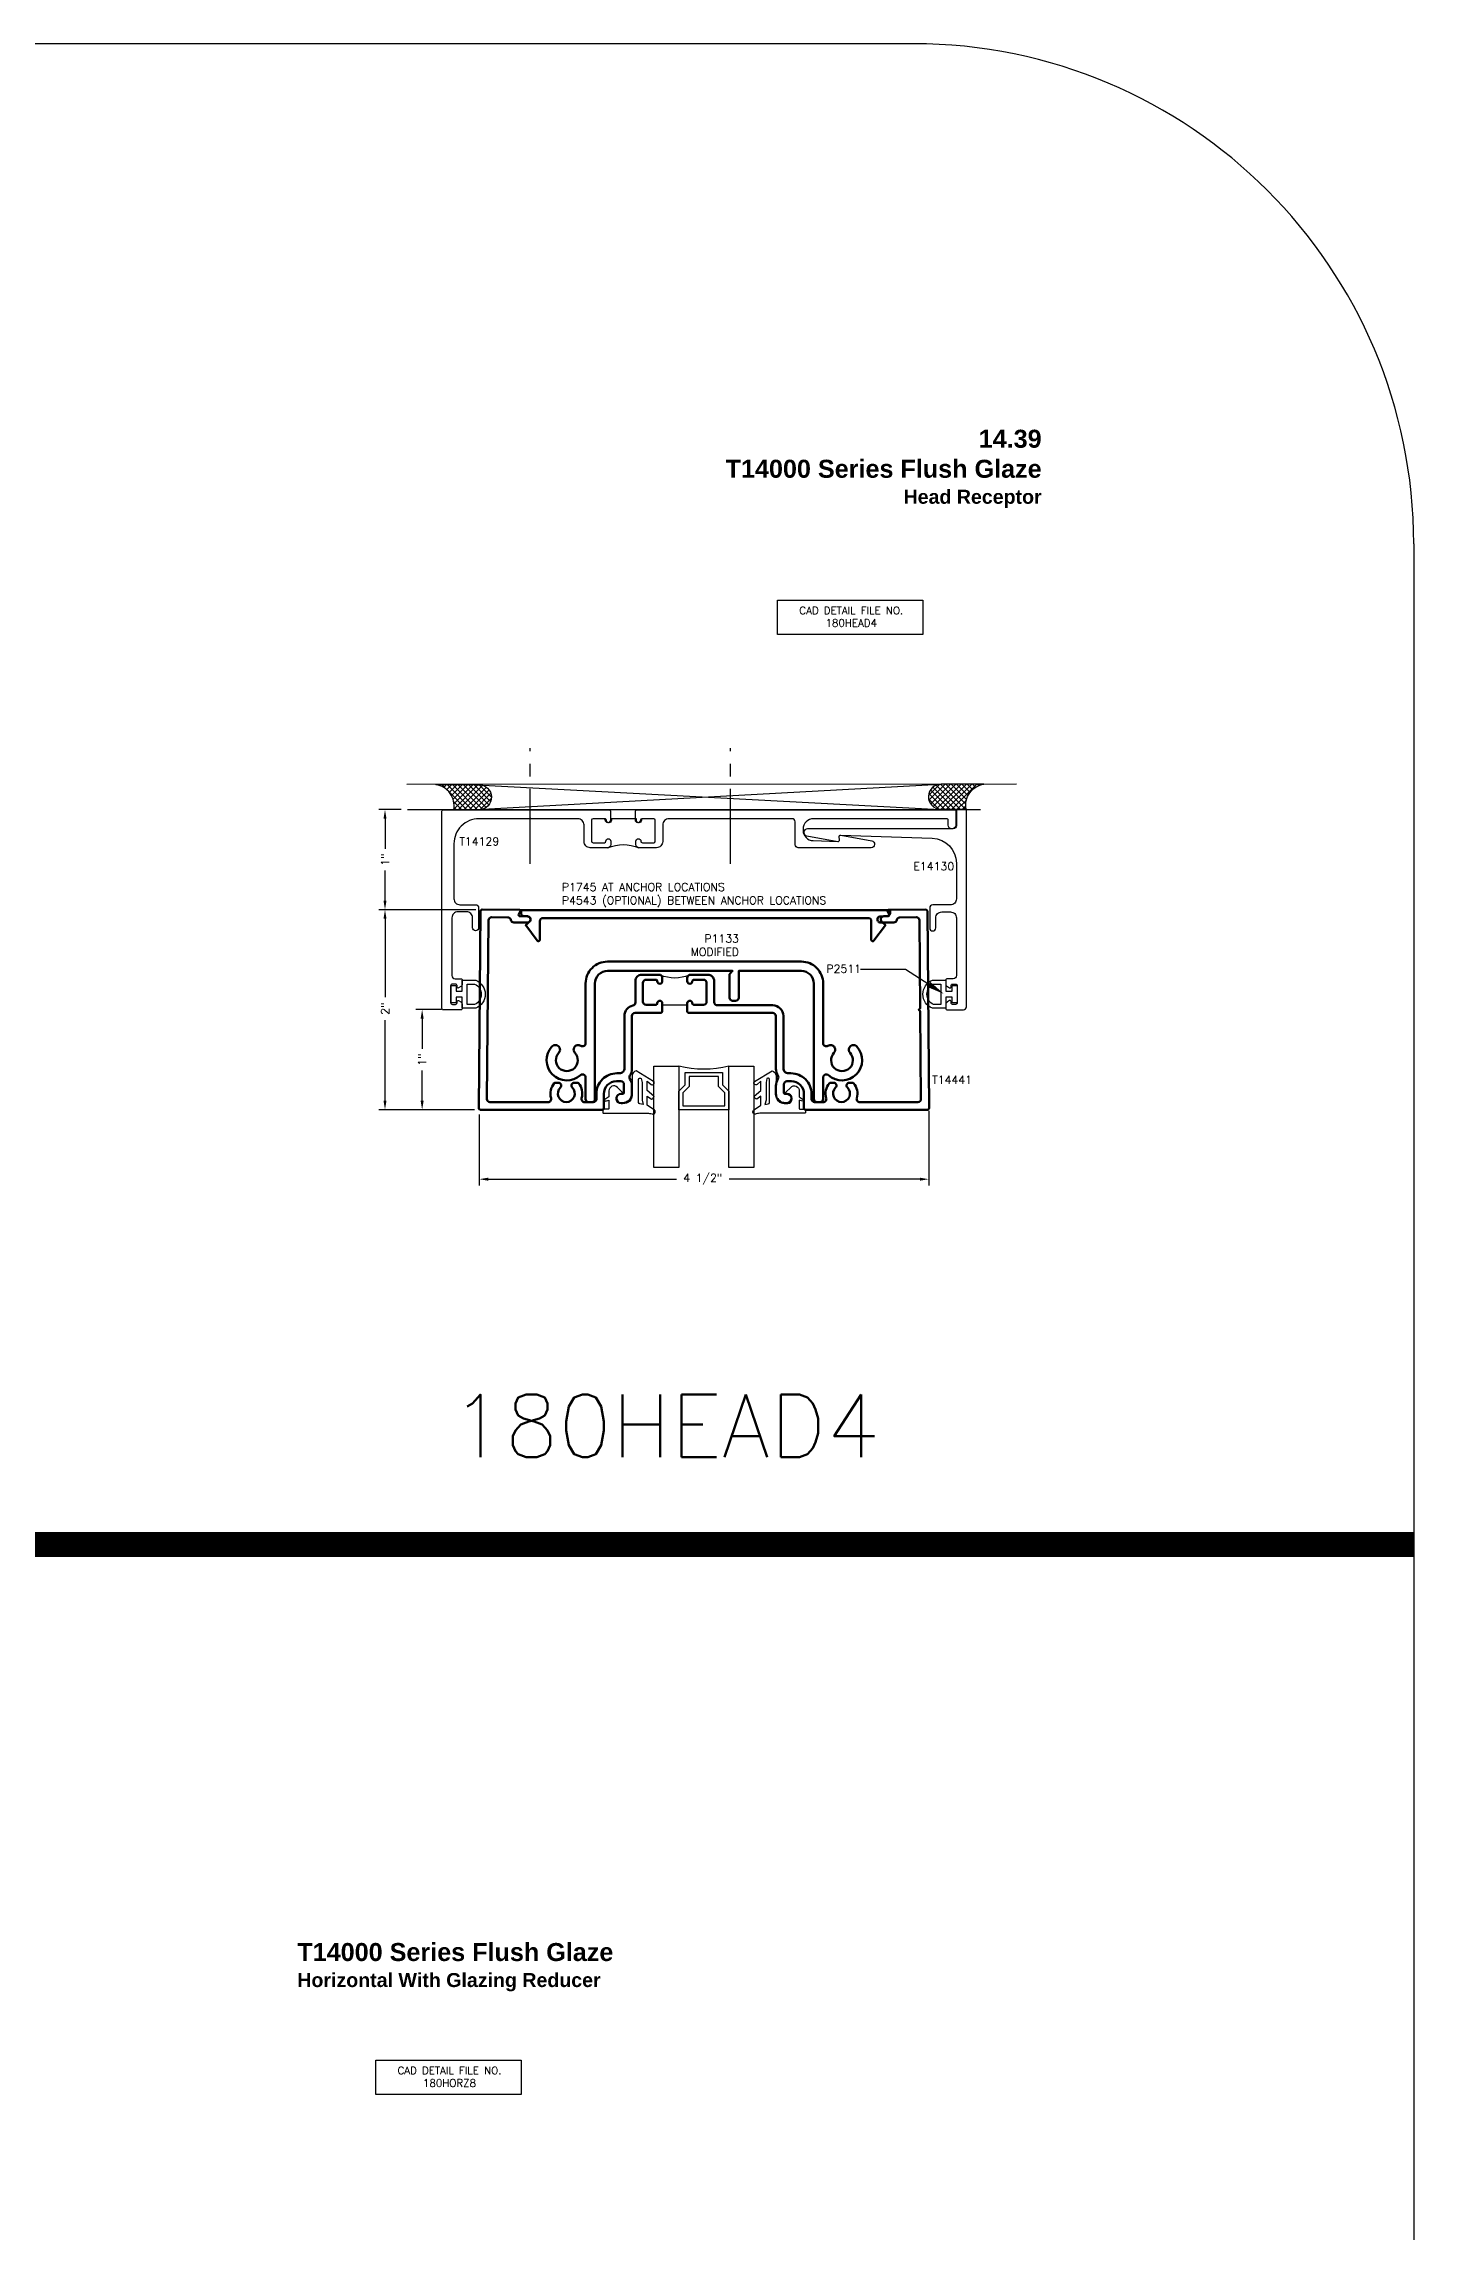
# Model space of a CAD drawing. Extents: x 0 to 152, y -15 to 75.
# Drawn here: x 125.22 to 139.03, y 53.01 to 74.88 of the extents above; entities that cross this region are included whole.
import ezdxf
from ezdxf import colors
from ezdxf.entities.mleader import LeaderData, LeaderLine
from ezdxf.math import Vec2, Vec3

# ---------------------------------------------------------------- set-up
doc = ezdxf.new("R2010")
doc.units = 0
doc.header["$MEASUREMENT"] = 0
doc.header["$PDMODE"] = 3
doc.linetypes.add('CENTER2', pattern=[1.125, 0.75, -0.125, 0.125, -0.125])
doc.layers.get('DEFPOINTS').update_dxf_attribs({"linetype": 'CONTINUOUS'})
for name, color, linetype in [('R-ANNO-DIMS', 3, 'CONTINUOUS'), ('R-ANNO-TEXT', 6, 'CONTINUOUS'), ('R-Det1', 4, 'CONTINUOUS'), ('R-Det2', 2, 'CONTINUOUS'), ('R-DET3', 5, 'CONTINUOUS'), ('R-OTLN', 1, 'CONTINUOUS'), ('R-PAT1', 5, 'CONTINUOUS'), ('TITLE', 7, 'CONTINUOUS')]:
    doc.layers.add(name, color=color, linetype=linetype)
doc.styles.get("Standard").update_dxf_attribs({"font": 'simplex'})
doc.dimstyles.new('1X', dxfattribs={"dimtxt": 0.08, "dimasz": 0.09, "dimexe": 0.0625, "dimexo": 0.0625, "dimgap": 0.062, "dimtad": 0, "dimdec": 5, "dimzin": 4, "dimdsep": 46, "dimlunit": 5, "dimtxsty": 'Standard', "dimcen": 0, "dimclrd": 256, "dimclre": 256, "dimclrt": 256, "dimadec": 0, "dimazin": 1, "dimtfac": 1, "dimtdec": 5, "dimtofl": 0, "dimtmove": 0, "dimatfit": 3, "dimfxl": 1, "dimfrac": 2, "dimtolj": 1, "dimtzin": 4, "dimarcsym": 0})

# ---------------------------------------------------------------- blocks, each defined once
blk = doc.blocks.new('*D17')
at = {"layer": 'DEFPOINTS', "color": 0}
for p in [(129.569, 64.239), (134.063, 64.275), (134.063, 63.529)]:
    blk.add_point(p, dxfattribs=at)
at = {"layer": 'R-ANNO-DIMS', "lineweight": -2}
for p, q in [((129.569, 64.176), (129.569, 63.467)), ((134.063, 64.212), (134.063, 63.467)), ((129.659, 63.529), (131.541, 63.529)), ((133.973, 63.529), (132.065, 63.529))]:
    blk.add_line(p, q, dxfattribs=at)
at = {"layer": 'R-ANNO-DIMS'}
for points in [[(129.659, 63.544), (129.659, 63.514), (129.569, 63.529)], [(133.973, 63.544), (133.973, 63.514), (134.063, 63.529)]]:
    blk.add_solid(points, dxfattribs=at)
at = {"layer": 'R-ANNO-DIMS', "insert": (131.803, 63.529), "char_height": 0.08, "attachment_point": 5}
blk.add_mtext('\\A1;4 1/2"', dxfattribs=at)
blk = doc.blocks.new('*D16')
at = {"layer": 'DEFPOINTS', "color": 0}
for p in [(128.627, 66.223), (129.596, 66.223), (129.584, 64.224)]:
    blk.add_point(p, dxfattribs=at)
at = {"layer": 'R-ANNO-DIMS', "lineweight": -2}
for p, q in [((129.534, 66.223), (128.565, 66.223)), ((128.627, 66.133), (128.627, 65.349)), ((128.627, 64.314), (128.627, 65.119)), ((129.522, 64.224), (128.565, 64.224))]:
    blk.add_line(p, q, dxfattribs=at)
at = {"layer": 'R-ANNO-DIMS'}
for points in [[(128.612, 66.133), (128.642, 66.133), (128.627, 66.223)], [(128.612, 64.314), (128.642, 64.314), (128.627, 64.224)]]:
    blk.add_solid(points, dxfattribs=at)
at = {"layer": 'R-ANNO-DIMS', "insert": (128.627, 65.234), "char_height": 0.08, "attachment_point": 5, "rotation": 90}
blk.add_mtext('\\A1;2"', dxfattribs=at)
blk = doc.blocks.new('*D18')
at = {"layer": 'DEFPOINTS', "color": 0}
for p in [(129.253, 65.224), (128.998, 64.224), (129.584, 64.224)]:
    blk.add_point(p, dxfattribs=at)
at = {"layer": 'R-ANNO-DIMS', "lineweight": -2}
for p, q in [((129.19, 65.224), (128.935, 65.224)), ((128.998, 65.134), (128.998, 64.831)), ((128.998, 64.314), (128.998, 64.616)), ((129.522, 64.224), (128.935, 64.224))]:
    blk.add_line(p, q, dxfattribs=at)
at = {"layer": 'R-ANNO-DIMS'}
for points in [[(128.983, 65.134), (129.013, 65.134), (128.998, 65.224)], [(128.983, 64.314), (129.013, 64.314), (128.998, 64.224)]]:
    blk.add_solid(points, dxfattribs=at)
at = {"layer": 'R-ANNO-DIMS', "insert": (128.998, 64.724), "char_height": 0.08, "attachment_point": 5, "rotation": 90}
blk.add_mtext('\\A1;1"', dxfattribs=at)
blk = doc.blocks.new('*D19')
at = {"layer": 'DEFPOINTS', "color": 0}
for p in [(128.627, 67.223), (128.851, 67.223), (129.596, 66.223)]:
    blk.add_point(p, dxfattribs=at)
at = {"layer": 'R-ANNO-DIMS', "lineweight": -2}
for p, q in [((128.789, 67.223), (128.565, 67.223)), ((128.627, 67.133), (128.627, 66.831)), ((128.627, 66.313), (128.627, 66.616)), ((129.534, 66.223), (128.565, 66.223))]:
    blk.add_line(p, q, dxfattribs=at)
at = {"layer": 'R-ANNO-DIMS'}
for points in [[(128.612, 67.133), (128.642, 67.133), (128.627, 67.223)], [(128.612, 66.313), (128.642, 66.313), (128.627, 66.223)]]:
    blk.add_solid(points, dxfattribs=at)
at = {"layer": 'R-ANNO-DIMS', "insert": (128.627, 66.723), "char_height": 0.08, "attachment_point": 5, "rotation": 90}
blk.add_mtext('\\A1;1"', dxfattribs=at)
blk = doc.blocks.new('P2728 gasket')
at = {"layer": 'R-Det2'}
blk.add_lwpolyline([(86.461, 33.362), (86.567, 33.537, 0.301952), (86.52, 33.577), (86.32, 33.577, -0.414214), (86.24, 33.657), (86.24, 33.695, -0.388879), (86.276, 33.735), (86.292, 33.736, -0.440011), (86.336, 33.696), (86.336, 33.682, 0.668179), (86.353, 33.675), (86.401, 33.724, 0.668179), (86.366, 33.809), (86.307, 33.809), (86.279, 33.849, 0.836323), (86.264, 33.842), (86.273, 33.809), (86.189, 33.809, -0.414214), (86.183, 33.815), (86.183, 33.865, 0.414214), (86.177, 33.871), (86.149, 33.871, 0.414214), (86.143, 33.865), (86.143, 33.427, -0.083245), (86.135, 33.378), (86.135, 33.378)], format="xyb", dxfattribs=at)
at = {"layer": 'R-Det2', "lineweight": 25}
blk.add_lwpolyline([(86.235, 33.499, -0.372312), (86.249, 33.512), (86.48, 33.512, -0.668179), (86.49, 33.486), (86.448, 33.478), (86.274, 33.478), (86.23, 33.465)], format="xyb", close=True, dxfattribs=at)
at = {"layer": 'R-Det2'}
for points in [[(86.174, 33.352), (86.223, 33.426), (86.314, 33.426), (86.283, 33.384)], [(86.313, 33.359), (86.371, 33.426), (86.462, 33.426), (86.431, 33.388)]]:
    blk.add_lwpolyline(points, dxfattribs=at)
at = {"layer": 'R-Det2', "ltscale": 0.1}
for centre, radius, start, end in [((86.157, 33.369), 0.0237, 157.7655, 314.5007), ((86.313, 33.388), 0.0297, 188.4603, 270), ((86.446, 33.375), 0.0199, 139.7022, 319.7022)]:
    blk.add_arc(centre, radius, start, end, dxfattribs=at)

msp = doc.modelspace()

# ---------------------------------------------------------------- hatches: boundary and pattern name
at = {"layer": 'R-PAT1'}
h = msp.add_hatch(dxfattribs=at)
h.set_pattern_fill('ANSI37', color=256, scale=0.3, style=0)
h.set_pattern_definition([(45, (127.255812, 61.13908), (-0.0265165, 0.0265165), []), (135, (127.255812, 61.13908), (-0.0265165, -0.0265165), [])])
edge = h.paths.add_edge_path()
edge.add_line((129.1362167, 67.4732967), (129.5648601, 67.4732966))
edge.add_arc((129.56486, 67.3475209), 0.1257757, -87.46272372, 89.9999926, ccw=False)
edge.add_line((129.5704281, 67.2218685), (129.3142376, 67.2234335))
edge.add_arc((129.1037398, 67.2618085), 0.2139673, 349.66809908, 441.2696477)
h = msp.add_hatch(dxfattribs=at)
h.set_pattern_fill('ANSI37', color=256, scale=0.3, style=0)
h.set_pattern_definition([(45, (127.89085, 61.14408), (-0.0265165, 0.0265165), []), (135, (127.89085, 61.14408), (-0.0265165, -0.0265165), [])])
edge = h.paths.add_edge_path()
edge.add_line((134.6122951, 67.4782967), (134.1836517, 67.4782966))
edge.add_arc((134.1836518, 67.3525209), 0.1257757, 90.0000074, 267.46272372)
edge.add_line((134.1780837, 67.2268685), (134.4342742, 67.2284335))
edge.add_arc((134.644772, 67.2668085), 0.2139673, 98.7303523, 190.33190092, ccw=False)

# ---------------------------------------------------------------- linework, layer by layer
at = {"layer": 'R-ANNO-TEXT'}
for points in [[(132.5503353, 69.31745), (134.0018152, 69.31745), (134.0018152, 68.9753872), (132.5503353, 68.9753872)], [(128.5350547, 54.7227878), (129.9865346, 54.7227878), (129.9865346, 54.380725), (128.5350547, 54.380725)]]:
    msp.add_lwpolyline(points, close=True, dxfattribs=at)
at = {"layer": 'R-Det1', "color": 5}
msp.add_line((134.9364647, 67.4782967), (128.8454282, 67.4732967), dxfattribs=at)
at = {"layer": 'R-Det1'}
for points in [[(130.8789767, 67.1172642, -0.4120056355), (130.8539767, 67.0922642, -0.408), (130.8289767, 67.1172642, 0.4133333333), (130.8139767, 67.1322642), (130.7059767, 67.1322642, 0.4133333333), (130.6909767, 67.1172642), (130.6909767, 66.9072642, 0.4133333333), (130.7059767, 66.8922642), (130.8189767, 66.8922642, 0.4133333333), (130.8339767, 66.9072642, -0.4120056355), (130.8589767, 66.9322642, -0.416), (130.8839767, 66.9072642), (130.8839767, 66.8732642, -0.4142135624), (130.8529767, 66.8422642), (130.6779767, 66.8422642, -0.4142135624), (130.6159767, 66.9042642), (130.6159767, 67.0702642, 0.4142135624), (130.5539767, 67.1322642), (130.086133, 67.1322642), (130.076133, 67.1422642), (130.066133, 67.1322642), (129.5656722, 67.1322642, 0.4142135624), (129.3156722, 66.8822642), (129.3156722, 66.3323396, 0.4142135624), (129.3756722, 66.2723396), (129.5317367, 66.2723396, -0.4142135624), (129.5627367, 66.2413396), (129.5627367, 66.0423396, -1), (129.5027367, 66.0423396), (129.5027367, 66.1423396, 0.4142135624), (129.4427367, 66.2023396), (129.3556722, 66.2023396, 0.4142135624), (129.2956722, 66.1423396), (129.2956722, 65.5642642, 0.4142135624), (129.3266722, 65.5332642), (129.3842367, 65.5332642, -0.4142135624), (129.3992367, 65.5182642), (129.3992367, 65.4808638, -0.2679491924), (129.3837367, 65.454017), (129.3622367, 65.441604, -0.5773502692), (129.3472367, 65.4502642), (129.3472367, 65.4637358, 0.4142135624), (129.3322367, 65.4787358), (129.3002367, 65.4787358, 0.4144013269), (129.2852367, 65.4637261), (129.2852367, 65.2918023, 0.4144013269), (129.3002367, 65.2767927), (129.3322367, 65.2767927, 0.4142135624), (129.3472367, 65.2917927), (129.3472367, 65.3052642, -0.5773502692), (129.3622367, 65.3139245), (129.3837367, 65.3015114, -0.2679491924), (129.3992367, 65.2746646), (129.3992367, 65.2372642, -0.4142135624), (129.3842367, 65.2222642), (129.2106722, 65.2222642, -0.4142135624), (129.1956722, 65.2372642), (129.1956722, 67.2072642, -0.4142135624), (129.2106722, 67.2222642), (130.8689767, 67.2222642), (130.8789767, 67.2122642)], [(131.1289767, 67.2122642), (131.1389767, 67.2222642), (134.3157087, 67.2222642, -0.4142135624), (134.3307087, 67.2072642), (134.3307087, 67.0688417, -0.413516093), (134.2937087, 67.0318417), (134.2927087, 67.0318417, -0.4108108108), (134.2557087, 67.0688417), (134.2557087, 67.1172642, 0.4142135624), (134.2407087, 67.1322642), (132.9085099, 67.1322642, 0.4142135624), (132.8055099, 67.0292642), (132.8055099, 67.0162413, 0.4045479195), (132.9050999, 66.9132977), (133.1529626, 66.9050873, 0.460462726), (133.1683474, 66.9219071), (133.1648154, 66.9506727, -0.5046994814), (133.1823393, 66.9672674), (133.490834, 66.9122038, -0.9153666467), (133.4845083, 66.8407639), (132.7565099, 66.8407639, -0.4142135624), (132.7255099, 66.8717639), (132.7255099, 67.1012642, 0.4142135624), (132.6945099, 67.1322642), (132.0862433, 67.1322642), (132.0762433, 67.1422642), (132.0662433, 67.1322642), (131.4639767, 67.1322642, 0.4142135624), (131.4019767, 67.0702642), (131.4019767, 66.9042642, -0.4142135624), (131.3399767, 66.8422642), (131.1649767, 66.8422642, -0.4129032258), (131.1339767, 66.8732642), (131.1339767, 66.9072642, -0.4120056355), (131.1589767, 66.9322642, -0.416), (131.1839767, 66.9072642, 0.4133333333), (131.1989767, 66.8922642), (131.3119767, 66.8922642, 0.4133333333), (131.3269767, 66.9072642), (131.3269767, 67.1172642, 0.4133333333), (131.3119767, 67.1322642), (131.1939767, 67.1322642, 0.4133333333), (131.1789767, 67.1172642, -0.4120056355), (131.1539767, 67.0922642, -0.408), (131.1289767, 67.1172642)], [(132.8421842, 66.9604018), (133.1508235, 66.9053124, 0.5046994814), (133.1683474, 66.9219071), (133.1648154, 66.9506727, -0.460462726), (133.1802002, 66.9674926), (134.0959854, 66.9371571, -0.4045479195), (134.3377087, 66.6872941), (134.3377087, 66.330885, -0.4142135624), (134.2777087, 66.270885), (134.1016441, 66.270885, 0.4142135624), (134.0706441, 66.239885), (134.0706441, 66.040885, 1), (134.1306441, 66.040885), (134.1306441, 66.140885, -0.4142135624), (134.1906441, 66.200885), (134.2777087, 66.200885, -0.4142135624), (134.3377087, 66.140885), (134.3377087, 65.5642642, -0.4142135624), (134.3067087, 65.5332642), (134.2468925, 65.5332642, 0.4142135624), (134.2318925, 65.5182642), (134.2318925, 65.4808638, 0.2679491924), (134.2473925, 65.454017), (134.2688925, 65.441604, 0.5773502692), (134.2838925, 65.4502642), (134.2838925, 65.4637358, -0.4142135624), (134.2988925, 65.4787358), (134.3308925, 65.4787358, -0.4144013269), (134.3458925, 65.4637261), (134.3458925, 65.2918023, -0.4144013269), (134.3308925, 65.2767927), (134.2988925, 65.2767927, -0.4142135624), (134.2838925, 65.2917927), (134.2838925, 65.3052642, 0.5773502692), (134.2688925, 65.3139245), (134.2473925, 65.3015114, 0.2679491924), (134.2318925, 65.2746646), (134.2318925, 65.2372642, 0.4142135624), (134.2468925, 65.2222642), (134.4067087, 65.2222642, 0.4142135624), (134.4377087, 65.2532642), (134.4377087, 67.2222642), (134.3377087, 67.2222642), (134.3377087, 67.0628417, -0.4142135624), (134.3067087, 67.0318417), (132.8485099, 67.0318417, 0.9153666467)]]:
    msp.add_lwpolyline(points, format="xyb", close=True, dxfattribs=at)
at = {"layer": 'R-Det1', "lineweight": 50}
msp.add_lwpolyline([(131.8307262, 66.1396617), (133.4557263, 66.1396617, -0.4142135624), (133.4867263, 66.1086617), (133.4867263, 65.9226617, 0.722145632), (133.5137593, 65.9137056), (133.6277263, 66.0668202), (133.5898053, 66.1047415, -0.6681846236), (133.6117253, 66.1576617), (133.6437263, 66.1576617, 0.4142164072), (133.6747263, 66.1886616), (133.6747263, 66.2196618), (131.8307262, 66.2196618), (129.9867262, 66.2196618), (129.9867262, 66.1886616, 0.4142164072), (130.0177262, 66.1576617), (130.0497272, 66.1576617, -0.6681846236), (130.0716472, 66.1047415), (130.0337262, 66.0668202), (130.1476932, 65.9137056, 0.722145632), (130.1747262, 65.9226617), (130.1747262, 66.1086617, -0.4142135624), (130.2057262, 66.1396617)], format="xyb", close=True, dxfattribs=at)
at = {"layer": 'R-Det2'}
for points in [[(129.5342346, 65.2372261), (129.3992367, 65.2372261), (129.3992367, 65.3477261), (129.3372367, 65.3477261), (129.3372367, 65.2917261), (129.2852367, 65.2917261), (129.2852367, 65.4637261), (129.3372367, 65.4637261), (129.3372367, 65.4077261), (129.3992367, 65.4077261), (129.3992367, 65.5182261), (129.5342346, 65.5182261, -0.6690544855)], [(129.5224868, 65.4802261, -0.643902439), (129.5224868, 65.2752261), (129.4494868, 65.2752261), (129.4494868, 65.4802261)], [(134.0968947, 65.5182261), (134.2318925, 65.5182261), (134.2318925, 65.4077261), (134.2938925, 65.4077261), (134.2938925, 65.4637261), (134.3458925, 65.4637261), (134.3458925, 65.2917261), (134.2938925, 65.2917261), (134.2938925, 65.3477261), (134.2318925, 65.3477261), (134.2318925, 65.2372261), (134.0968947, 65.2372261, -0.6690544855)], [(134.1086424, 65.2752261, -0.643902439), (134.1086424, 65.4802261), (134.1816424, 65.4802261), (134.1816424, 65.2752261)]]:
    msp.add_lwpolyline(points, format="xyb", close=True, dxfattribs=at)
msp.add_lwpolyline([(132.0634018, 64.6587702), (132.3134018, 64.6587701), (132.3134018, 63.6446864), (132.0634018, 63.6446864), (132.0634018, 64.2207701), (131.5634018, 64.2207701), (131.5634018, 63.6446864), (131.3134018, 63.6446864), (131.3134018, 64.6587701), (131.5634018, 64.6587701), (131.5634018, 64.2207701), (131.5634018, 64.4087701), (131.6254018, 64.4707701), (131.6254018, 64.5957701), (132.0014018, 64.5957701), (132.0014018, 64.4707701), (132.0634018, 64.4087701), (132.0634018, 64.2207701), (132.0634018, 64.6587701, -0.1233101835), (131.5634018, 64.6587701, 0.8755579354)], format="xyb", dxfattribs=at)
msp.add_lwpolyline([(132.0234018, 64.2607701), (132.0234018, 64.3922016), (131.9614018, 64.4542016), (131.9614018, 64.5557701), (131.6654018, 64.5557701), (131.6654018, 64.4542016), (131.6034018, 64.3922016), (131.6034018, 64.2607701), (132.0234018, 64.2607701)], dxfattribs=at)
at = {"layer": 'R-DET3', "linetype": 'CENTER2'}
for p, q in [((130.0788552, 66.6810027), (130.0788552, 67.8360794)), ((132.0789655, 66.6810027), (132.0789655, 67.8360794))]:
    msp.add_line(p, q, dxfattribs=at)
at = {"layer": 'R-DET3'}
for p, q in [((134.1763051, 67.475046), (129.5412685, 67.220046)), ((129.5412685, 67.470046), (134.1763051, 67.225046)), ((128.851499, 67.2234335), (134.5790889, 67.2234335))]:
    msp.add_line(p, q, dxfattribs=at)
at = {"layer": 'R-DET3', "lineweight": 50}
msp.add_lwpolyline([(132.0690955, 65.5795624), (132.0690955, 65.3431089, 0.4142135624), (132.1000955, 65.3121089), (132.1310955, 65.3121089, 0.4142135624), (132.1620955, 65.3431089), (132.1620955, 65.6105624), (132.788093, 65.6105624, -0.4142135624), (132.913093, 65.4855624), (132.913093, 64.3295624, 0.4142135624), (132.944093, 64.2985624), (132.975093, 64.2985624, 0.4142135624), (133.006093, 64.3295624), (133.006093, 64.5463997, -0.6516590583), (133.0579814, 64.5693055, 0.956981471), (133.3427839, 64.8552922, 0.5062303828), (133.2682854, 64.8470673, 0.3278181232), (133.2743272, 64.7923424, -2.2780811719), (133.1138589, 64.7923424, 0.3278181232), (133.1199007, 64.8470673, 0.4311315419), (133.054108, 64.862687, -0.5966495988), (133.006093, 64.8886001), (133.006093, 65.4855624, 0.4142135624), (132.788093, 65.7035624), (131.8190955, 65.7035624), (130.850098, 65.7035624, 0.4142135624), (130.632098, 65.4855624), (130.632098, 64.8886001, -0.5966495988), (130.584083, 64.862687, 0.4311315419), (130.5182904, 64.8470673, 0.3278181232), (130.5243322, 64.7923424, -2.2780811719), (130.3638639, 64.7923424, 0.3278181232), (130.3699057, 64.8470673, 0.5062303828), (130.2954072, 64.8552922, 0.956981471), (130.5802096, 64.5693055, -0.6516590583), (130.632098, 64.5463997), (130.632098, 64.3295624, 0.4142135624), (130.663098, 64.2985624), (130.694098, 64.2985624, 0.4142135624), (130.725098, 64.3295624), (130.725098, 65.4855624, -0.4142135624), (130.850098, 65.6105624), (131.4760955, 65.6105624), (131.8190955, 65.6105624), (132.1000955, 65.6105624)], format="xyb", close=True, dxfattribs=at)
at = {"layer": 'R-OTLN', "lineweight": 50}
for points in [[(131.3981151, 65.272599), (131.3981151, 65.287599, 0.4142135624), (131.3731151, 65.312599, 0.4142135624), (131.3481151, 65.287599, -0.4142135624), (131.3331151, 65.272599), (131.2361151, 65.272599, -0.4142135624), (131.2051151, 65.303599), (131.2051151, 65.491599, -0.4142135624), (131.2361151, 65.522599), (131.3331151, 65.522599, -0.4142135624), (131.3481151, 65.507599, 0.4142135624), (131.3731151, 65.482599, 0.4142135624), (131.3981151, 65.507599), (131.3981151, 65.541599, 0.4142135624), (131.3671151, 65.572599), (131.1921151, 65.572599, 0.4142135624), (131.1301151, 65.510599), (131.1301151, 65.2958894, -0.3569974072), (131.10525, 65.2655025, 0.3569974072), (131.0202276, 65.161599), (131.0202276, 64.637599, -0.4142135624), (130.9702276, 64.587599), (130.9442276, 64.587599, 0.4142135624), (130.7392276, 64.382599), (130.7392276, 64.329599, -0.4142135624), (130.7082276, 64.298599), (130.6216152, 64.298599, -0.5028435991), (130.5919353, 64.3385491, 0.2556484292), (130.5603662, 64.4883568, 0.2190376255), (130.5489739, 64.493599), (130.5186393, 64.493599, 0.6705407069), (130.498587, 64.4447381, -2.4366677679), (130.3798682, 64.4447381, 0.6705407069), (130.3598158, 64.493599), (130.3294813, 64.493599, 0.2190376255), (130.3180889, 64.4883568, 0.2556484292), (130.2865198, 64.3385491, -0.5028435991), (130.2568399, 64.298599), (129.6761037, 64.298599, -0.4167284122), (129.6451049, 64.3298649), (129.6604353, 66.116882, -0.4142058065), (129.6916993, 66.1476149), (129.8544553, 66.146223, -0.3582490687), (129.8846542, 66.1209638, 0.3582490687), (129.9148531, 66.0957046), (130.0492225, 66.0945555, 1.000029034), (130.0497547, 66.1565532), (129.976365, 66.1571808, -0.5773500035), (129.9635675, 66.1797911), (129.9802651, 66.2081493, 0.5773500035), (129.9734398, 66.2202081), (129.59631, 66.2234335, 0.4142058065), (129.5812189, 66.2085624), (129.5643198, 64.2386906, 0.4160038791), (129.5793195, 64.223599), (130.7992276, 64.223599, 0.4142135624), (130.8142276, 64.238599), (130.8142276, 64.382599, -0.4142135624), (130.9392276, 64.507599), (130.9842276, 64.507599, -0.4142135624), (131.0152276, 64.476599), (131.0152276, 64.397599, -0.4142135624), (131.0002276, 64.382599), (130.9857266, 64.382599, 1), (130.9857266, 64.289599), (131.0017953, 64.289599, 0.415572152), (131.0952276, 64.3825989), (131.0952276, 64.462599, 0.1450639488), (131.0750425, 64.530708, -0.2963644577), (131.0750425, 64.56449, 0.1450639488), (131.0952276, 64.632599), (131.0952276, 65.161599, -0.4142135624), (131.1262276, 65.192599), (131.3881151, 65.192599), (131.3981151, 65.202599)], [(131.6481151, 65.202599), (131.6581151, 65.192599), (132.5022276, 65.192599, -0.4142135624), (132.5332276, 65.161599), (132.5332276, 64.632599, 0.1450639488), (132.5534127, 64.56449, -0.2963644577), (132.5534127, 64.530708, 0.1450639488), (132.5332276, 64.462599), (132.5332276, 64.382599, 0.4155724693), (132.6266598, 64.289599), (132.6427286, 64.289599, 1), (132.6427286, 64.382599), (132.6282276, 64.382599, -0.4142135624), (132.6132276, 64.397599), (132.6132276, 64.476599, -0.4142135624), (132.6442276, 64.507599), (132.6892276, 64.507599, -0.4142135624), (132.8142276, 64.382599), (132.8142276, 64.238599, 0.4142135624), (132.8292276, 64.223599), (134.0491357, 64.223599, 0.4160038791), (134.0641354, 64.2386906), (134.0472362, 66.2085624, 0.4142058065), (134.0321452, 66.2234335), (133.6550153, 66.2202081, 0.5773500035), (133.64819, 66.2081493), (133.6648876, 66.1797911, -0.5773500035), (133.6520901, 66.1571808), (133.5787005, 66.1565532, 1.000029034), (133.5792326, 66.0945555), (133.7126021, 66.0956961, 0.3582490687), (133.742801, 66.1209553, -0.3582490687), (133.7729999, 66.1462144), (133.9367558, 66.1476149, -0.4142058065), (133.9680198, 66.116882), (133.9755574, 65.2382464), (133.9605559, 65.2232449), (133.9758174, 65.2079398), (133.9833503, 64.3298649, -0.4167284122), (133.9523514, 64.298599), (133.3716152, 64.298599, -0.5028435991), (133.3419353, 64.3385491, 0.2556484292), (133.3103662, 64.4883568, 0.2190376255), (133.2989739, 64.493599), (133.2686393, 64.493599, 0.6705407069), (133.248587, 64.4447381, -2.4366677679), (133.1298682, 64.4447381, 0.6705407069), (133.1098158, 64.493599), (133.0794813, 64.493599, 0.2190376255), (133.0680889, 64.4883568, 0.2556484292), (133.0365198, 64.3385491, -0.5028435991), (133.0068399, 64.298599), (132.9202276, 64.298599, -0.4142135624), (132.8892276, 64.329599), (132.8892276, 64.382599, 0.4142135624), (132.6842276, 64.587599), (132.6582276, 64.587599, -0.4142135624), (132.6082276, 64.637599), (132.6082276, 65.161599, 0.4142135624), (132.5022276, 65.267599), (131.9473651, 65.267599, -0.4142135624), (131.9161151, 65.298849), (131.9161151, 65.510599, 0.4142135624), (131.8541151, 65.572599), (131.6791151, 65.572599, 0.4142135624), (131.6481151, 65.541599), (131.6481151, 65.507599, 0.4142135624), (131.6731151, 65.482599, 0.4142135624), (131.6981151, 65.507599, -0.4142135624), (131.7131151, 65.522599), (131.8101151, 65.522599, -0.4142135624), (131.8411151, 65.491599), (131.8411151, 65.303599, -0.4142135624), (131.8101151, 65.272599), (131.7131151, 65.272599, -0.4142135624), (131.6981151, 65.287599, 0.4142135624), (131.6731151, 65.312599, 0.4142135624), (131.6481151, 65.287599), (131.6481151, 65.272599)]]:
    msp.add_lwpolyline(points, format="xyb", close=True, dxfattribs=at)
at = {"layer": 'R-PAT1'}
for points in [[(129.1362167, 67.4732967), (129.5648601, 67.4732966, -0.9780995873), (129.5704281, 67.2218685), (129.3142376, 67.2234335, 0.4224245011), (129.1362167, 67.4732967, 1.1845073301)], [(134.6122951, 67.4782967), (134.1836517, 67.4782966, 0.9780995873), (134.1780837, 67.2268685), (134.4342742, 67.2284335, -0.4224245011), (134.6122951, 67.4782967, -1.1845073301)]]:
    msp.add_lwpolyline(points, format="xyb", dxfattribs=at)
for points in [[(131.1989767, 66.8922642), (131.3119767, 66.8922642, 0.4133333333), (131.3269767, 66.9072642), (131.3269767, 67.1172642, 0.4133333333), (131.3119767, 67.1322642), (131.2039767, 67.1322642, 0.4142135624), (131.1889767, 67.1172642, -0.4142135624), (131.1639767, 67.0922642, -0.4142135624), (131.1389767, 67.1172642), (131.1389767, 67.1322642), (130.8889767, 67.1322642), (130.8889767, 67.1172642, -0.4142135624), (130.8639767, 67.0922642, -0.4142135624), (130.8389767, 67.1172642, 0.4142135624), (130.8239767, 67.1322642), (130.7059767, 67.1322642, 0.4133333333), (130.6909767, 67.1172642), (130.6909767, 66.9072642, 0.4133333333), (130.7059767, 66.8922642), (130.8189767, 66.8922642, 0.3998252454), (130.8339767, 66.9072642, -0.416), (130.8589767, 66.9322642, -0.4120056355), (130.8839767, 66.9072642), (130.8839767, 66.8732642, -0.4189573619), (130.8529767, 66.8422642, -0.2005964575), (131.1649767, 66.8422642, -0.4142135624), (131.1339767, 66.8732642), (131.1339767, 66.9072642, -0.4177812579), (131.1589767, 66.9322642, -0.4214969881), (131.1839767, 66.9072642, 0.4207075019)], [(131.3323852, 65.5214372), (131.2353852, 65.5214372, 0.4142135624), (131.2043852, 65.4904372), (131.2051151, 65.303599, 0.4142135624), (131.2361151, 65.272599), (131.3331151, 65.272599, 0.4142135624), (131.3481151, 65.287599, -0.4142135624), (131.3731151, 65.312599, -0.4142135624), (131.3981151, 65.287599), (131.3981151, 65.272599), (131.6481151, 65.272599), (131.6481151, 65.287599, -0.4142135624), (131.6731151, 65.312599, -0.4142135624), (131.6981151, 65.287599, 0.4142135624), (131.7131151, 65.272599), (131.8101151, 65.272599, 0.4142135624), (131.8411151, 65.303599), (131.8403852, 65.4904372, 0.4142135624), (131.8093852, 65.5214372), (131.7123852, 65.5214372, 0.4142135624), (131.6973852, 65.5064372, -0.4142135624), (131.6723852, 65.4814372, -0.4142135624), (131.6473852, 65.5064372), (131.6473852, 65.5404372, -0.3026074371), (131.6664445, 65.5690452, -0.2003205128), (131.3783259, 65.5690452, -0.3026074371), (131.3973852, 65.5404372), (131.3973852, 65.5064372, -0.4142135624), (131.3723852, 65.4814372, -0.4142135624), (131.3473852, 65.5064372, 0.4142135624)]]:
    msp.add_lwpolyline(points, format="xyb", close=True, dxfattribs=at)
at = {"layer": 'TITLE'}
for p, q in [((133.9080005, 74.8789502), (5.25, 74.8789502)), ((138.9080005, 69.8789502), (138.9080005, -0.1210498))]:
    msp.add_line(p, q, dxfattribs=at)
at = {"layer": 'TITLE', "const_width": 0.25}
msp.add_lwpolyline([(0.25, 59.8789502), (138.9080005, 59.8789502)], dxfattribs=at)
at = {"layer": 'TITLE'}
msp.add_arc((133.9080005, 69.8789502), 5, 0, 90, dxfattribs=at)

# ---------------------------------------------------------------- block references
at = {"layer": 'R-Det2', "rotation": 89.99999999999999}
msp.add_blockref('P2728 gasket', (164.6735946, -21.953754), dxfattribs=at)
at = {"layer": 'R-Det2', "xscale": -1, "rotation": 270}
msp.add_blockref('P2728 gasket', (98.9582635, -21.953754), dxfattribs=at)

# ---------------------------------------------------------------- texts
at = {"layer": 'R-ANNO-TEXT', "char_height": 0.075, "width": 1.875, "attachment_point": 2}
for s, insert in [('CAD DETAIL FILE NO.\\P180HEAD4', (133.2870175, 69.2518673)), ('CAD DETAIL FILE NO.\\P180HORZ8', (129.2717369, 54.657205))]:
    msp.add_mtext(s, dxfattribs=dict(at, insert=insert))
at = {"layer": 'R-ANNO-TEXT', "char_height": 0.08}
for s, insert, attachment_point in [('\\A1;T14129', (129.3701605, 66.9062549), 4), ('\\A1;E14130', (133.9072428, 66.6568934), 4), ('P1745 AT ANCHOR LOCATIONS\\PP4543 (OPTIONAL) BETWEEN ANCHOR LOCATIONS ', (130.3941427, 66.3694829), 4), ('P1133\\PMODIFIED', (132.1649811, 65.8674519), 6), ('\\A1;P2511', (133.0378653, 65.633027), 4), ('\\A1;T14441', (134.0957752, 64.5238819), 4)]:
    msp.add_mtext(s, dxfattribs=dict(at, insert=insert, attachment_point=attachment_point))
at = {"layer": 'TITLE'}
msp.add_text('180HEAD4', height=0.625, dxfattribs=at).set_placement((129.2866888, 60.7507415))
at = {"layer": 'TITLE', "char_height": 0.18, "width": 7.44}
for s, insert, attachment_point in [('{\\fArial|b1|i0|c0|p34;14.39\\PT14000 Series Flush Glaze\\P\\H0.7778x;Head Receptor}', (135.1892602, 71.0206316, 6.2106922), 3), ('{\\fArial|b1|i0|c0|p34;\\PT14000 Series Flush Glaze\\P\\H0.7778x;Horizontal With Glazing Reducer}', (127.7506632, 56.1939266, 6.2106922), 1)]:
    msp.add_mtext(s, dxfattribs=dict(at, insert=insert, attachment_point=attachment_point))

# ---------------------------------------------------------------- dimensions: what is measured, and where the dimension line sits
at = {"layer": 'R-ANNO-DIMS'}
for base, p1, p2, picture, middle in [((128.6270139, 67.2234335), (129.59631, 66.2234335), (128.851499, 67.2234335), '*D19', (128.6270139, 66.7234335)), ((128.9976179, 64.2235624), (129.25256, 65.2236057), (129.5841849, 64.2235624), '*D18', (128.9976179, 64.7235841))]:
    dim = msp.add_linear_dim(base=base, p1=p1, p2=p2, angle=90, dimstyle='1X', override={"dimpost": '"'}, dxfattribs=at)
    dim.commit()
    dim.dimension.update_dxf_attribs({"geometry": picture, "text_midpoint": middle})
dim = msp.add_linear_dim(base=(128.6270139, 66.2234335), p1=(129.5841849, 64.2235624), p2=(129.59631, 66.2234335), angle=90, dimstyle='1X', override={"dimpost": '"'}, dxfattribs=at)
dim.commit()
dim.dimension.update_dxf_attribs({"geometry": '*D16', "text_midpoint": (128.6270139, 65.2341428), "dimtype": 160})
dim = msp.add_linear_dim(base=(134.0629552, 63.5292919), p1=(129.5691852, 64.2386541), p2=(134.0629552, 64.2749807), dimstyle='1X', override={"dimpost": '"'}, dxfattribs=at)
dim.commit()
dim.dimension.update_dxf_attribs({"geometry": '*D17', "text_midpoint": (131.8032968, 63.5292919), "dimtype": 160})

# ---------------------------------------------------------------- leaders
at = {"layer": 'R-ANNO-TEXT'}
ml = msp.add_multileader_mtext('Standard', dxfattribs=at)
ml.set_content('', color=256)
ml.set_leader_properties()
ml.build(insert=Vec2(0, 0))
ml.multileader.update_dxf_attribs({"text_right_attachment_type": 6, "dogleg_length": 0.36, "arrow_head_size": 0.18})
ctx = ml.context
ctx.base_point, ctx.char_height, ctx.arrow_head_size, ctx.landing_gap_size, ctx.plane_origin = Vec3(133.2876469, 65.7138949), 0.18, 0.18, 0.09, Vec3(134.4036191, 65.2359352)
ctx.right_attachment, ctx.text_align_type = 6, 2
notes = []
notes.append((ctx, [(0, (1, 1, 0), (133.8276469, 65.6238949), (-1, 0), 0.36, [(0, [(134.2133201, 65.3804691)], 0, [])])]))
ctx.mtext.insert, ctx.mtext.alignment, ctx.mtext.flow_direction = Vec3(133.3776469, 65.8038949), 3, 5
for ctx, leaders in notes:
    for number, flags, end, landing, length, lines in leaders:
        leader = LeaderData()
        leader.index, (leader.has_last_leader_line, leader.has_dogleg_vector, leader.attachment_direction) = number, flags
        leader.last_leader_point, leader.dogleg_vector, leader.dogleg_length = Vec3(end), Vec3(landing), length
        for number, points, colour, breaks in lines:
            line = LeaderLine()
            line.index, line.vertices, line.color, line.breaks = number, Vec3.list(points), colors.encode_raw_color(colour), breaks
            leader.lines.append(line)
        ctx.leaders.append(leader)

doc.saveas('drawing.dxf')
